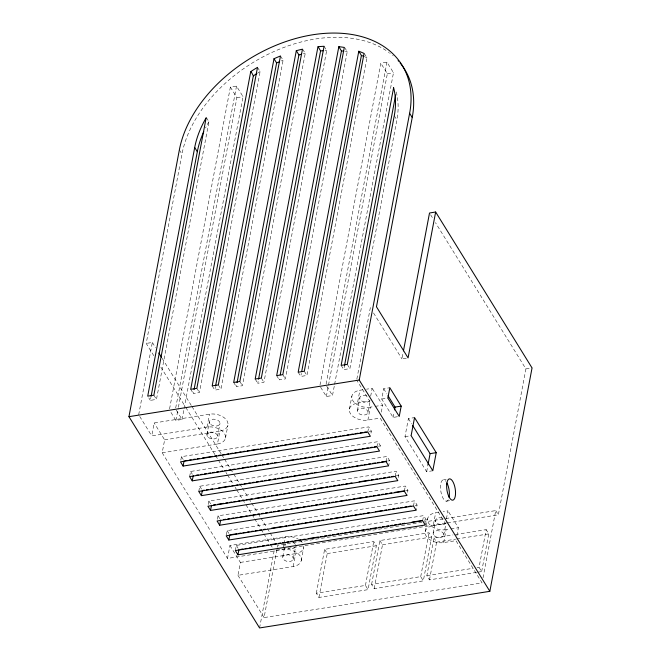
<?xml version="1.0" encoding="UTF-8"?>
<svg xmlns="http://www.w3.org/2000/svg" width="661" height="661" viewBox="0 0 661 661"><rect width="100%" height="100%" fill="white"/><g stroke="black" fill="none" stroke-linecap="round" stroke-linejoin="round"><path stroke-width="0.5" stroke-dasharray="3.31 2.48" d="M153.798 355.709L146.205 343.431L181.965 154.145A126.449 85.517 -31.7 0 1 266.986 54.813A126.449 85.517 -31.7 0 1 387.734 51.608M138.678 414.753L152.344 342.448L146.205 343.431M206.323 117.518L208.934 121.748L156.467 399.401L150.328 400.376L150.906 397.344M217.452 443.994A13.484 8.453 10.7 0 0 224.509 433.583A13.484 8.453 10.7 0 0 207.009 427.089L151.741 435.88L154.178 422.974L209.446 414.174A13.484 8.453 10.7 0 1 226.954 420.677A13.484 8.453 10.7 0 1 219.898 431.079L217.452 443.994L162.193 452.785L164.63 439.871L154.178 422.974M169.571 408.853L230.375 87.087L236.514 86.112L243.041 96.671L184.155 408.324M236.514 86.112L175.52 408.895L182.056 419.454L175.917 420.429L170.389 411.497M175.917 420.429L178.206 408.291M178.396 407.275L236.902 97.646L230.375 87.087M182.056 419.454L183.965 409.341M257.509 67.348L260.12 71.578L199.457 392.56L193.309 393.535L194.078 389.494M180.808 460.122L181.461 456.677L368.747 426.882L371.358 431.104L370.548 435.409M189.633 476.631L190.608 471.467L377.894 441.672L380.505 445.894L380.017 448.48M207.009 427.089L209.446 414.174M280.479 55.987L283.09 60.217L220.948 389.139L214.808 390.122L215.379 387.082M206.893 434.822L209.339 421.916M198.771 491.42L199.746 486.256L387.032 456.462L389.643 460.684L388.833 464.989M217.568 436.252L220.006 423.346M208.24 504.492L208.893 501.046L396.179 471.252L398.79 475.474L398.302 478.06M225.484 438.069L227.921 425.163M302.622 49.145L305.233 53.376L242.438 385.718L236.299 386.702L236.869 383.653M217.386 519.282L218.039 515.836L405.325 486.042L407.936 490.264L406.961 495.428M226.368 534.931L227.177 530.626L414.464 500.831L417.074 505.054L416.1 510.218M324.08 46.287L326.691 50.509L263.929 382.306L257.79 383.281L258.36 380.24M229.945 545.515L240.397 562.412L237.952 575.326L293.22 566.535A13.484 8.453 10.7 0 0 300.276 556.124A13.484 8.453 10.7 0 0 282.768 549.63L227.508 558.421L229.945 545.515L285.205 536.724A13.484 8.453 10.7 0 1 298.458 539.252M235.349 550.58L236.324 545.416L423.61 515.621L426.221 519.843L425.246 525.008M344.629 47.493L347.24 51.715L285.42 378.885L279.281 379.86L279.851 376.82M364.327 53.566L366.938 57.788L306.911 375.465L300.772 376.44L301.342 373.399M259.575 627.95L274.216 550.481L446.382 523.091M438.483 512.333L435.649 512.779L433.211 525.693A13.484 8.453 10.7 0 0 426.155 536.096A13.484 8.453 10.7 0 0 443.663 542.598L455.941 540.64L482.067 582.895L264.078 617.581L277.174 548.291M277.364 547.291L277.744 545.275L422.387 522.264M283.148 547.647L283.709 544.664M283.891 543.673L285.205 536.724M282.776 556.769L284.651 546.837M284.841 545.846L285.213 543.854A5.395 3.379 10.7 0 0 285.354 545.639M334.598 384.388L393.485 72.735L386.958 62.167L380.81 63.15L319.825 385.933L326.352 396.493L332.491 395.518L334.408 385.396M386.958 62.167L325.964 384.958L332.491 395.518M293.211 559.396A5.395 3.379 10.7 0 0 286.362 554.645A5.395 3.379 10.7 0 0 284.404 560.206A5.395 3.379 10.7 0 0 293.211 559.396L295.649 546.482M293.22 566.535L295.657 553.621A13.484 8.453 10.7 0 0 303.763 546.226M326.352 396.493L387.346 73.71L380.81 63.15M301.242 560.619L303.68 547.705M396.22 91.945L396.286 92.201A109.594 74.115 -31.7 0 1 396.881 119.947L349.892 368.623L343.753 369.598L344.521 365.55M349.421 409.068L351.867 396.154M316.33 593.239L324.625 549.341L373.746 541.524L376.357 545.746L368.061 589.645L318.941 597.461L316.33 593.239L365.45 585.423L368.061 589.645M356.857 379.067L370.325 307.762L372.085 307.489M318.941 597.461L327.236 553.563L324.625 549.341M433.211 525.693L445.489 523.735L380.182 418.099L367.896 420.057A13.484 8.453 10.7 0 1 350.388 413.555A13.484 8.453 10.7 0 1 357.444 403.152L359.89 390.238L362.724 389.792M357.37 410.588L359.815 397.674M370.664 396.228L372.168 388.288L366.5 389.189M367.97 412.613A5.395 3.379 10.7 0 0 360.584 408.225A5.395 3.379 10.7 0 0 359.46 413.968A5.395 3.379 10.7 0 0 367.97 412.613L370.226 400.698M367.896 420.057L370.334 407.143L374.118 406.54M367.772 432.046L368.747 426.882M397.484 416.719L393.097 417.422L381.736 399.037L383.686 388.709L389.825 387.734M381.306 412.142L382.62 405.185L372.168 388.288M376.91 446.836L377.894 441.672M406.325 358.196L401.938 358.898L403.276 351.801M393.097 417.422L394.163 411.786M386.057 461.626L387.032 456.462M365.45 585.423L373.746 541.524M371.589 584.448L379.885 540.549L429.006 532.733L431.625 536.955L423.329 580.854L374.2 588.67L371.589 584.448L420.718 576.632L423.329 580.854M395.204 476.416L396.179 471.252M374.2 588.67L382.496 544.771L379.885 540.549M432.806 470.739L426.667 471.714L404.986 436.648L408.399 418.57L414.538 417.595M404.342 491.206L405.325 486.042M413.489 505.995L414.464 500.831M426.667 471.714L427.998 464.691M422.635 520.785L423.61 515.621M425.188 531.609L427.626 518.703M420.718 576.632L429.006 532.733M433.137 533.146L435.574 520.232M476.639 572.368L429.468 579.879L426.857 575.657L433.98 537.955L453.049 534.914M429.468 579.879L436.591 542.177L433.98 537.955M446.431 518.769L447.935 510.829L443.209 511.581M443.738 535.146L446.175 522.231M443.663 542.598L446.101 529.684L449.877 529.081M456.883 535.674L458.379 527.726L447.935 510.829M477.647 572.211L481.662 571.575L479.051 567.345L486.174 529.643L454.049 534.757M481.662 571.575L488.785 533.873L486.174 529.643M483.017 577.879L495.725 510.598L423.404 522.099M447.406 522.925L498.344 514.82L525.908 368.921L435.467 222.633M208.934 121.748L208.76 122.045A109.594 74.115 -31.7 0 0 205.554 127.961M305.233 53.376L305.076 53.409A109.594 74.115 -31.7 0 0 303.316 53.814M236.902 97.646L243.041 96.671M387.346 73.71L393.485 72.735M525.908 368.921L532.047 367.946M381.736 399.037L387.875 398.062M357.444 403.152L369.73 401.194L356.667 380.067M164.63 439.871L219.898 431.079M375.06 406.391L382.62 405.185M369.325 431.426L371.358 431.104M404.986 436.648L411.125 435.665M378.464 446.216L380.505 445.894M387.61 461.006L389.643 460.684M395.732 475.961L398.79 475.474M443.539 479.82L446.167 479.407M405.895 490.586L407.936 490.264M415.042 505.376L417.074 505.054M446.365 501.178L451.628 500.336M424.188 520.166L426.221 519.843M240.397 562.412L295.657 553.621M450.827 528.932L458.379 527.726M327.236 553.563L376.357 545.746M382.496 544.771L431.625 536.955M436.591 542.177L455.66 539.145M456.668 538.979L488.785 533.873M426.857 575.657L473.028 568.303M477.044 567.667L479.051 567.345M347.24 51.715L346.901 51.657A109.594 74.115 -31.7 0 0 345.356 51.418M366.938 57.788L366.69 57.672A109.594 74.115 -31.7 0 0 365.401 57.086M394.27 115.725L396.881 119.947M430.592 214.751L432.757 218.254M373.539 312.967L401.938 358.898M495.725 510.598L498.344 514.82M408.399 418.57L411.654 423.833M383.686 388.709L386.933 393.956M347.281 364.401L349.892 368.623M341.142 365.376L343.753 369.598M179.354 149.923L181.965 154.145M304.3 371.234L306.911 375.465M298.161 372.217L300.772 376.44M282.809 374.655L285.42 378.885M276.67 375.63L279.281 379.86M261.318 378.075L263.929 382.306M255.179 379.05L257.79 383.281M239.827 381.496L242.438 385.718M233.68 382.471L236.299 386.702M218.337 384.917L220.948 389.139M212.189 385.892L214.808 390.122M196.838 388.338L199.457 392.56M190.699 389.312L193.309 393.535M152.344 342.448L155.599 347.719M162.11 358.254L191.426 405.672M191.971 406.548L221.286 453.967M221.832 454.842L223.996 458.354M224.542 459.23L233.226 473.276M233.771 474.16L239.199 482.935M239.745 483.819L241.909 487.331M242.455 488.206L248.429 497.865M248.974 498.741L251.139 502.253M251.684 503.137L257.658 512.796M258.203 513.671L260.368 517.183M260.913 518.059L266.887 527.718M267.424 528.593L269.597 532.105M270.142 532.989L276.116 542.648M160.846 367.119L185.254 406.598M185.799 407.473L215.089 454.851M215.635 455.726L217.8 459.238M218.345 460.114L223.765 468.889M225.938 472.4L227.02 474.152M227.566 475.028L232.986 483.802M235.159 487.314L236.241 489.066M236.787 489.941L242.207 498.716M242.752 499.592L245.462 503.979M246.008 504.864L251.436 513.63M251.973 514.514L254.146 518.017M254.683 518.902L260.657 528.552M261.194 529.428L263.367 532.931M263.904 533.815L269.878 543.466M270.415 544.342L272.588 547.853M153.856 395.179L156.467 399.401M148.766 397.839L150.328 400.376M181.461 456.677L184.072 460.907M190.608 471.467L192.698 474.854M199.746 486.256L201.836 489.644M208.893 501.046L210.983 504.426M218.039 515.836L220.65 520.067M227.177 530.626L229.797 534.856M236.324 545.416L238.414 548.795M139.727 416.447L151.741 435.88M162.193 452.785L227.508 558.421M237.952 575.326L264.078 617.581M388.371 52.054A126.449 85.517 -31.7 0 1 388.999 52.516M389.626 52.979A126.449 85.517 -31.7 0 1 390.238 53.442M392.634 55.384A126.449 85.517 -31.7 0 1 393.212 55.879M448.29 499.782A10.791 4.181 81 0 1 440.713 490.429A10.791 4.181 81 0 1 445.845 481.282M295.178 547.275A5.395 3.379 10.7 0 1 287.989 547.936M292.873 542.408A5.395 3.379 10.7 0 1 295.517 544.705M300.945 541.095A13.484 8.453 10.7 0 1 302.217 542.491M370.061 400.525A5.395 3.379 10.7 0 1 363.12 401.632A5.395 3.379 10.7 0 1 360.162 396.856A5.395 3.379 10.7 0 1 367.111 395.749M445.836 523.058A5.395 3.379 10.7 0 1 438.474 524.016A5.395 3.379 10.7 0 1 436.334 518.918A5.395 3.379 10.7 0 1 444.068 518.852M257.674 73.074A109.594 74.115 -31.7 0 1 260.12 71.578M281.346 60.919A109.594 74.115 -31.7 0 1 283.09 60.217M324.997 50.591A109.594 74.115 -31.7 0 1 326.691 50.509M446.101 529.684A13.484 8.453 10.7 0 1 428.592 523.19A13.484 8.453 10.7 0 1 435.649 512.779M370.334 407.143A13.484 8.453 10.7 0 1 352.834 400.649A13.484 8.453 10.7 0 1 359.89 390.238M434.244 535.79A5.395 3.379 10.7 0 0 443.391 535.972A5.395 3.379 10.7 0 0 437.665 530.676A5.395 3.379 10.7 0 0 434.244 535.79M208.339 437.433A5.395 3.379 10.7 0 0 217.337 437.111A5.395 3.379 10.7 0 0 211.016 432.079A5.395 3.379 10.7 0 0 208.339 437.433M210.776 424.527A5.395 3.379 10.7 0 0 219.782 424.197A5.395 3.379 10.7 0 0 213.462 419.165A5.395 3.379 10.7 0 0 210.776 424.527"/><path stroke-width="0.99" d="M435.649 212.016L532.047 367.946L489.842 591.314L259.575 627.95L128.953 416.67L179.354 149.923A126.449 85.517 -31.7 0 1 312.785 34.769A126.449 85.517 -31.7 0 1 409.622 113.279L412.233 117.509L376.464 306.787L408.077 357.915L435.649 212.016L429.51 212.999L403.474 350.793M194.706 147.477L147.717 396.154L153.856 395.179L206.149 117.815A109.594 74.115 -31.7 0 0 194.706 147.477L197.317 151.708L151.096 396.336M250.726 71.644L190.699 389.312L196.838 388.338L257.509 67.348A109.594 74.115 -31.7 0 0 251.04 71.429L253.337 75.866L194.078 389.494M183.097 466.071L180.486 461.849L367.772 432.046L370.383 436.268L183.097 466.071L184.072 460.907M192.244 480.861L189.633 476.631L376.91 446.836L379.53 451.058L192.244 480.861L193.219 475.697M274.009 58.73L212.189 385.892L218.337 384.917L280.479 55.987A109.594 74.115 -31.7 0 0 274.398 58.556L274.009 58.73L276.62 62.952L215.569 386.065M201.39 495.651L198.771 491.42L386.057 461.626L388.668 465.848L201.39 495.651L202.365 490.487L204.398 490.165M296.302 50.707L233.68 382.471L239.827 381.496L302.465 49.187A109.594 74.115 -31.7 0 0 296.302 50.707L298.912 54.929L237.059 382.636M210.529 510.441L207.918 506.21L395.204 476.416L397.815 480.638L210.529 510.441L211.503 505.277M219.675 525.231L217.064 521L404.342 491.206L406.961 495.428L219.675 525.231L220.65 520.067M317.974 46.708L255.179 379.05L261.318 378.075L324.08 46.287A109.594 74.115 -31.7 0 0 318.123 46.691L320.585 50.93L258.55 379.224M228.822 540.02L226.202 535.79L413.489 505.995L416.1 510.218L228.822 540.02L229.797 534.856M237.96 554.81L235.349 550.58L422.635 520.785L425.246 525.008L237.96 554.81L238.935 549.646M338.829 46.7L276.67 375.63L282.809 374.655L344.282 47.435A109.594 74.115 -31.7 0 0 338.829 46.7L341.44 50.93L280.239 374.795M358.791 51.236L298.161 372.217L304.3 371.234L364.071 53.442A109.594 74.115 -31.7 0 0 358.791 51.236L361.41 55.458A109.594 74.115 -31.7 0 1 364.087 56.516M301.73 371.375L361.41 55.458M344.521 365.55L395.642 94.986M489.842 591.314L359.22 380.034L409.622 113.279M394.518 409.903L395.047 407.093L388.015 395.708M401.194 406.11L399.236 416.438L387.875 398.062L389.825 387.734L401.194 406.11L395.047 407.093M427.998 464.691L430.088 453.644L412.737 425.585M436.227 452.661L432.806 470.739L411.125 435.665L414.538 417.595L436.227 452.661L430.088 453.644M253.337 75.866L253.65 75.66A109.594 74.115 -31.7 0 1 256.865 73.578M276.62 62.952L277.009 62.778A109.594 74.115 -31.7 0 1 279.611 61.647M128.953 416.67L359.22 380.034M185.097 460.742L187.129 460.42M189.162 460.097L191.203 459.775M193.235 459.445L195.268 459.122M197.309 458.8L199.341 458.478M202.398 457.99L212.578 456.371M214.61 456.049L216.643 455.726M218.684 455.396L220.716 455.074M222.757 454.751L224.79 454.429M226.822 454.107L228.863 453.777M230.896 453.454L232.928 453.132M234.969 452.81L237.002 452.488M239.042 452.157L241.075 451.835M243.108 451.513L245.148 451.19M247.181 450.868L249.214 450.538M251.254 450.215L258.377 449.083M260.409 448.761L262.45 448.439M264.483 448.108L270.589 447.142M272.629 446.819L274.662 446.489M276.703 446.167L278.735 445.845M280.768 445.522L282.809 445.2M284.841 444.87L286.874 444.547M288.915 444.225L290.947 443.903M292.988 443.581L295.021 443.25M297.053 442.928L299.094 442.606M306.217 441.474L316.396 439.854M318.428 439.524L320.469 439.201M322.502 438.879L324.534 438.557M326.575 438.235L328.608 437.904M330.649 437.582L332.681 437.26M334.714 436.938L336.755 436.615M338.787 436.285L340.82 435.963M342.861 435.64L344.893 435.318M346.934 434.996L348.967 434.665M350.999 434.343L353.04 434.021M355.073 433.699L358.13 433.211M360.162 432.889L362.195 432.567M364.236 432.236L366.268 431.914M196.276 475.209L198.308 474.887M200.341 474.565L202.382 474.234M204.414 473.912L206.447 473.59M208.488 473.268L210.52 472.945M212.561 472.615L214.594 472.293M216.626 471.971L218.667 471.648M220.7 471.326L222.732 470.996M224.773 470.673L226.806 470.351M228.846 470.029L230.879 469.707M232.912 469.376L234.952 469.054M238.001 468.566L240.042 468.244M242.075 467.922L248.181 466.947M250.222 466.625L252.254 466.302M254.287 465.98L256.328 465.658M258.36 465.327L260.393 465.005M262.434 464.683L264.466 464.361M266.507 464.039L268.54 463.708M270.572 463.386L272.613 463.064M274.645 462.741L276.678 462.419M282.792 461.444L284.825 461.122M286.857 460.791L293.988 459.659M296.021 459.337L298.053 459.015M300.094 458.693L302.127 458.362M304.167 458.04L306.2 457.718M308.233 457.395L310.273 457.073M312.306 456.743L314.339 456.421M316.379 456.098L318.412 455.776M320.453 455.454L322.485 455.123M324.518 454.801L326.559 454.479M328.591 454.157L330.624 453.834M332.665 453.504L334.697 453.182M336.738 452.859L339.787 452.372M341.828 452.05L351.999 450.43M354.04 450.108L356.072 449.786M358.113 449.455L360.146 449.133M362.178 448.811L364.219 448.488M366.252 448.166L368.284 447.836M370.325 447.514L372.358 447.191M374.399 446.869L376.431 446.547M206.43 489.834L208.471 489.512M210.504 489.19L212.545 488.867M218.651 487.892L229.846 486.116M231.879 485.785L233.92 485.463M235.952 485.141L237.985 484.819M240.026 484.496L242.058 484.166M244.091 483.844L246.132 483.522M248.164 483.199L250.205 482.877M252.238 482.547L254.27 482.224M256.311 481.902L258.344 481.58M260.376 481.258L262.417 480.927M264.45 480.605L266.49 480.283M268.523 479.96L270.556 479.638M273.613 479.151L275.645 478.82M277.686 478.498L279.719 478.176M281.751 477.853L287.865 476.878M289.898 476.556L291.931 476.234M293.971 475.912L296.004 475.581M298.037 475.259L300.077 474.937M302.11 474.615L304.151 474.292M306.183 473.962L308.216 473.64M310.257 473.317L312.289 472.995M314.322 472.673L316.363 472.342M322.469 471.376L329.591 470.244M331.632 469.913L333.665 469.591M335.697 469.269L337.738 468.946M339.771 468.624L341.811 468.294M343.844 467.971L345.877 467.649M347.917 467.327L349.95 467.005M351.983 466.674L354.023 466.352M356.056 466.03L358.097 465.708M360.129 465.385L362.162 465.055M364.203 464.733L366.235 464.41M368.268 464.088L370.309 463.766M372.341 463.435L375.398 462.956M377.431 462.626L379.472 462.303M381.504 461.981L386.594 461.171M213.544 504.954L215.577 504.624M217.609 504.302L223.724 503.335M225.756 503.004L227.789 502.682M229.83 502.36L231.862 502.038M233.895 501.716L235.936 501.385M237.968 501.063L240.009 500.741M242.042 500.418L244.074 500.096M246.115 499.766L248.148 499.443M250.18 499.121L252.221 498.799M255.27 498.311L265.449 496.692M267.49 496.37L269.523 496.039M271.555 495.717L273.596 495.395M275.629 495.072L277.67 494.75M279.702 494.42L281.735 494.098M283.776 493.775L285.808 493.453M287.841 493.131L289.882 492.8M291.914 492.478L293.955 492.156M295.988 491.834L298.02 491.511M300.061 491.181L302.094 490.859M304.134 490.536L311.257 489.404M313.289 489.082L315.33 488.752M317.363 488.429L323.469 487.463M325.501 487.132L327.542 486.81M329.575 486.488L331.615 486.166M333.648 485.843L335.681 485.513M337.721 485.191L339.754 484.868M341.787 484.546L343.827 484.224M345.86 483.893L347.901 483.571M349.933 483.249L351.966 482.927M359.097 481.795L369.276 480.175M371.308 479.845L373.341 479.522M375.382 479.2L377.414 478.878M379.447 478.556L381.488 478.225M383.52 477.903L385.561 477.581M387.594 477.259L389.626 476.928M391.667 476.606L393.7 476.284M223.707 519.579L225.74 519.257M227.772 518.935L229.813 518.604M231.846 518.282L233.878 517.96M235.919 517.637L237.952 517.315M239.993 516.985L243.041 516.497M245.082 516.175L247.115 515.853M249.147 515.53L251.188 515.208M253.221 514.878L255.253 514.555M257.294 514.233L259.327 513.911M261.368 513.589L263.4 513.258M265.433 512.936L267.474 512.614M269.506 512.292L271.539 511.969M273.58 511.639L275.612 511.317M277.653 510.994L279.686 510.672M281.718 510.35L283.759 510.019M285.792 509.697L287.824 509.375M290.881 508.887L292.914 508.565M294.955 508.243L301.061 507.268M303.093 506.946L305.134 506.623M307.167 506.301L309.199 505.971M311.24 505.648L313.273 505.326M315.314 505.004L317.346 504.682M319.379 504.351L321.42 504.029M323.452 503.707L325.485 503.385M327.526 503.062L329.558 502.732M331.599 502.41L333.631 502.087M335.664 501.765L337.705 501.443M339.737 501.112L346.86 499.98M348.901 499.658L350.933 499.336M352.974 499.014L355.007 498.683M357.039 498.361L363.145 497.394M365.186 497.064L367.219 496.742M369.259 496.419L371.292 496.097M373.325 495.767L375.365 495.444M377.398 495.122L379.431 494.8M381.471 494.478L383.504 494.147M385.545 493.825L387.577 493.503M389.61 493.18L391.651 492.858M394.7 492.371L404.879 490.751M230.813 534.691L236.919 533.716M238.952 533.394L240.992 533.072M243.025 532.749L245.057 532.427M247.098 532.097L249.131 531.774M251.172 531.452L253.204 531.13M255.237 530.808L257.278 530.477M259.31 530.155L261.343 529.833M263.384 529.511L265.416 529.188M271.522 528.213L282.718 526.429M284.759 526.106L286.791 525.784M288.832 525.462L290.865 525.14M292.897 524.809L294.938 524.487M296.971 524.165L299.003 523.842M301.044 523.52L303.077 523.19M305.118 522.868L307.15 522.545M309.183 522.223L311.224 521.901M313.256 521.57L315.289 521.248M317.33 520.926L319.362 520.604M321.403 520.281L323.436 519.951M326.493 519.472L328.525 519.141M330.558 518.819L332.599 518.497M334.631 518.174L340.737 517.199M342.778 516.877L344.811 516.555M346.843 516.233L348.884 515.902M350.917 515.58L352.949 515.258M354.99 514.936L357.023 514.605M359.063 514.283L361.096 513.961M363.129 513.638L365.169 513.316M367.202 512.986L369.243 512.663M375.349 511.697L382.471 510.556M384.504 510.234L386.545 509.912M388.577 509.59L390.61 509.267M392.651 508.937L394.683 508.615M396.724 508.292L398.757 507.97M400.789 507.648L402.83 507.318M404.863 506.995L406.895 506.673M408.936 506.351L410.968 506.029M240.976 549.316L243.008 548.994M245.041 548.671L247.082 548.349M249.114 548.027L251.155 547.696M253.188 547.374L255.22 547.052M257.261 546.73L260.31 546.242M262.351 545.92L264.383 545.598M266.416 545.267L268.457 544.945M270.489 544.623L276.595 543.648M278.636 543.325L280.669 543.003M282.701 542.681L284.742 542.359M286.775 542.028L288.816 541.706M290.848 541.384L292.881 541.062M294.922 540.739L296.954 540.409M298.987 540.087L301.028 539.764M303.06 539.442L305.101 539.12M308.15 538.632L318.329 537.013M320.362 536.691L322.403 536.36M324.435 536.038L326.476 535.716M328.509 535.393L330.541 535.071M332.582 534.741L334.615 534.418M336.647 534.096L338.688 533.774M340.721 533.452L342.762 533.121M344.794 532.799L346.827 532.477M348.868 532.155L350.9 531.824M352.933 531.502L354.974 531.18M357.006 530.857L359.047 530.535M361.08 530.205L364.137 529.725M366.169 529.395L368.202 529.073M370.243 528.75L376.349 527.775M378.381 527.453L380.422 527.131M382.455 526.809L384.487 526.487M386.528 526.156L388.561 525.834M390.593 525.512L392.634 525.189M394.667 524.867L396.707 524.537M398.74 524.214L400.773 523.892M402.813 523.57L404.846 523.248M411.968 522.107L422.148 520.488M320.585 50.93L320.734 50.914A109.594 74.115 -31.7 0 1 323.303 50.707M158.855 352.991L161.573 357.378M400.996 64.092A126.449 85.517 -31.7 0 1 412.233 117.509M398.087 60.647A126.449 85.517 -31.7 0 1 398.591 61.209M400.062 62.919A126.449 85.517 -31.7 0 1 400.533 63.506M446.943 483.001A10.791 4.181 81 0 1 449.1 497.419M197.317 151.708A109.594 74.115 -31.7 0 1 203.778 131.671M298.912 54.929A109.594 74.115 -31.7 0 1 301.556 54.243M341.44 50.93A109.594 74.115 -31.7 0 1 343.803 51.203M393.609 87.715L341.142 365.376L347.281 364.401L394.27 115.725A109.594 74.115 -31.7 0 0 393.675 87.979L393.609 87.715M446.72 484.125A10.791 4.181 81 0 0 452.504 500.195A10.791 4.181 81 0 0 454.049 484.24A10.791 4.181 81 0 0 446.72 484.125"/></g></svg>
